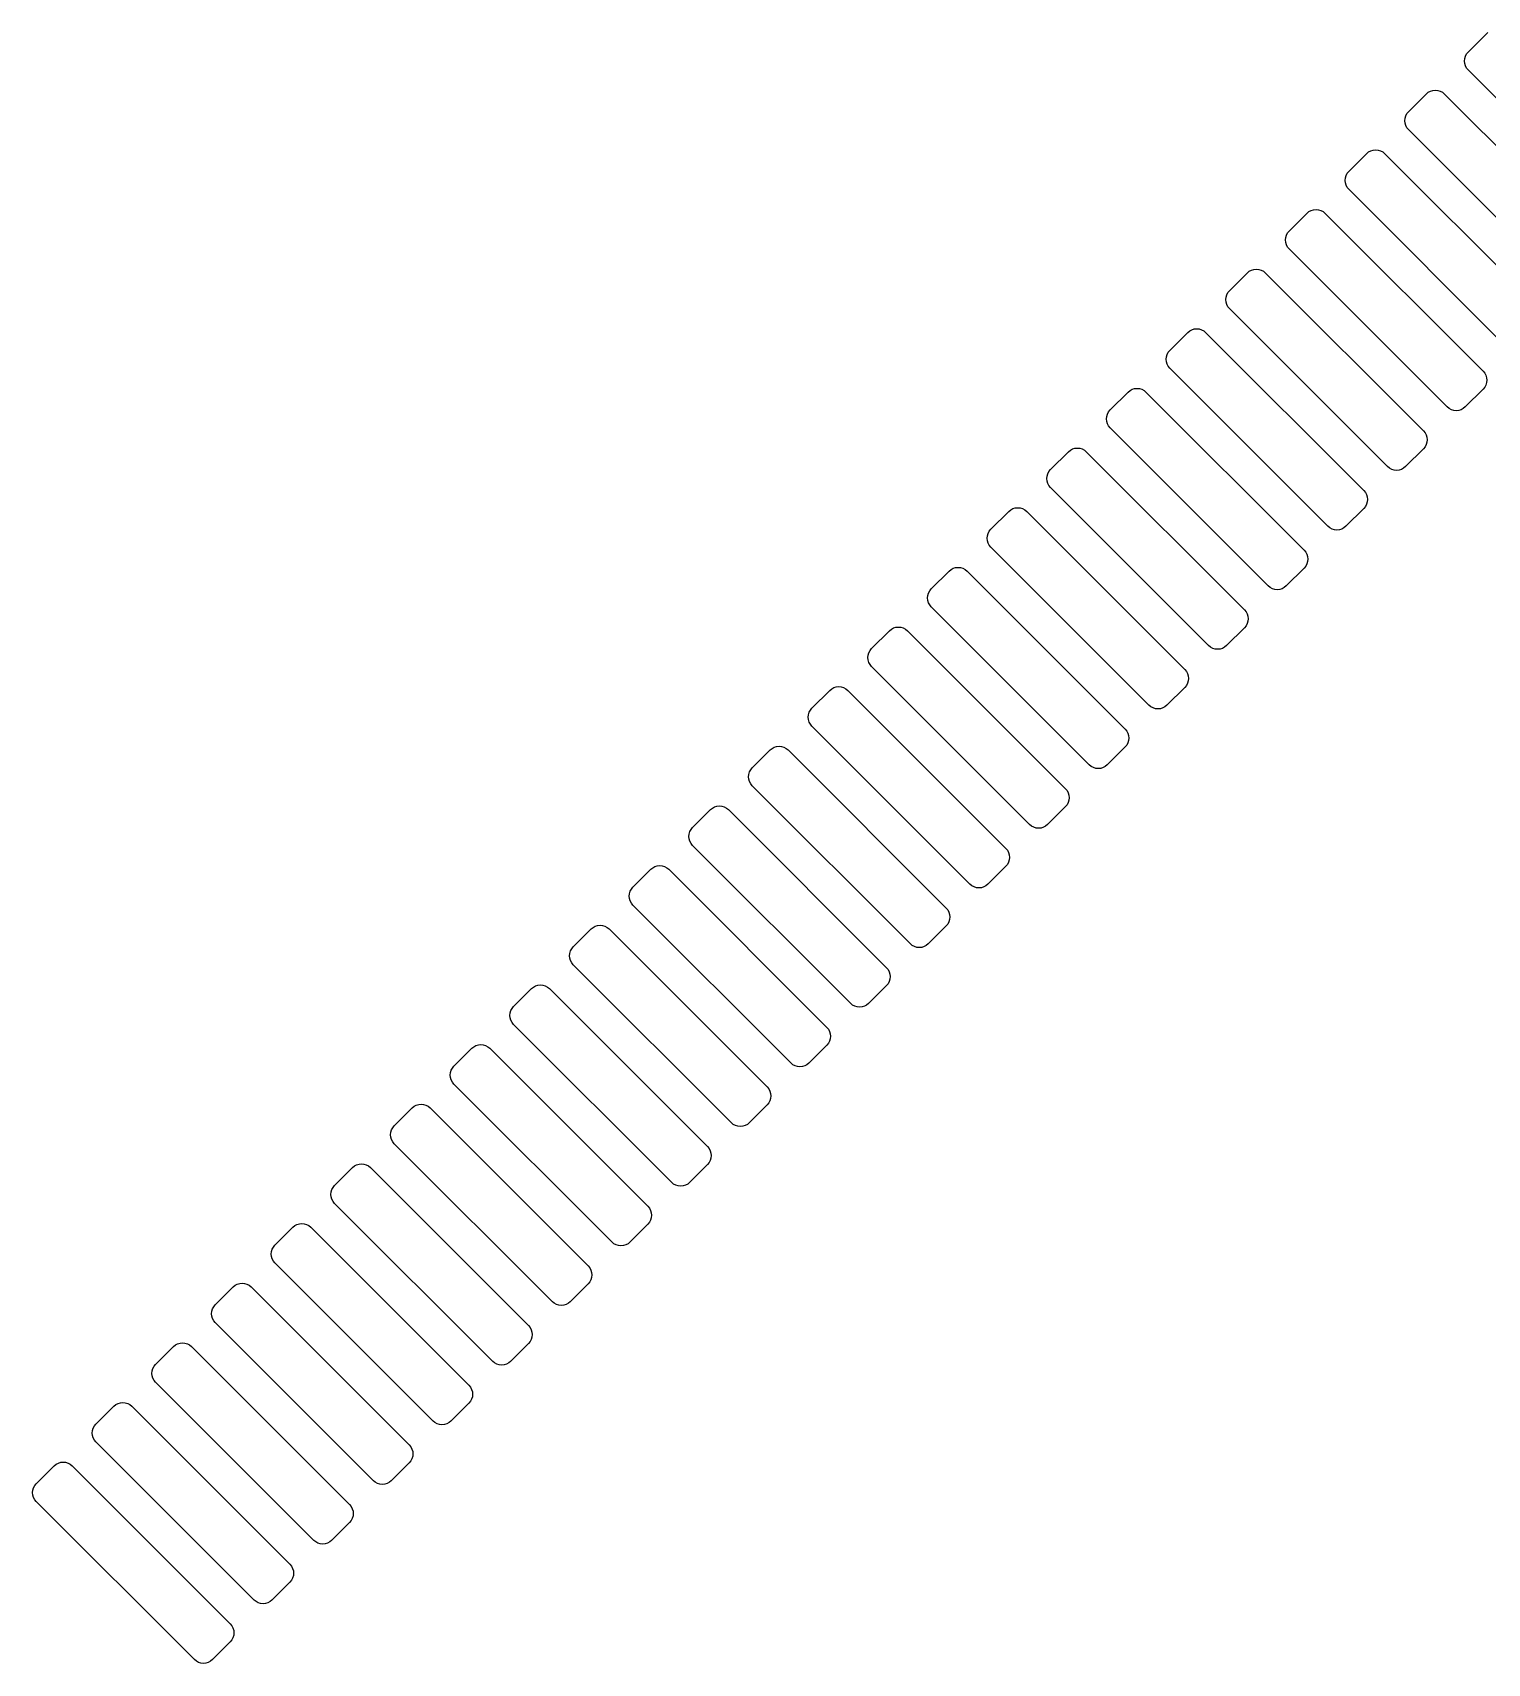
# Model space of a CAD drawing. Extents: x -21.7 to 6.2, y -6.5 to -0.8.
# Drawn here: x 4.3698 to 4.7092, y -2.7039 to -2.3234 of the extents above; entities that cross this region are included whole.
import ezdxf

# ---------------------------------------------------------------- set-up
doc = ezdxf.new("R2010")
doc.units = 0
doc.header["$MEASUREMENT"] = 0
doc.layers.add('BLACK', color=7, linetype='Continuous')

msp = doc.modelspace()

# ---------------------------------------------------------------- linework, layer by layer
at = {"layer": 'BLACK', "linetype": 'Continuous'}
for p, q in [((4.70469, -2.32791), (4.70886, -2.32374)), ((4.70886, -2.32374), (4.70931, -2.32337)), ((4.70388, -2.32942), (4.70405, -2.32887)), ((4.70405, -2.32887), (4.70432, -2.32836)), ((4.70432, -2.32836), (4.70469, -2.32791)), ((4.70382, -2.33), (4.70388, -2.32942)), ((4.70388, -2.33058), (4.70382, -2.33)), ((4.70405, -2.33113), (4.70388, -2.33058)), ((4.70432, -2.33164), (4.70405, -2.33113)), ((4.70469, -2.33209), (4.70432, -2.33164)), ((4.74158, -2.36897), (4.70469, -2.33209)), ((4.69077, -2.34183), (4.69495, -2.33766)), ((4.69495, -2.33766), (4.69539, -2.33729)), ((4.69539, -2.33729), (4.6959, -2.33702)), ((4.6959, -2.33702), (4.69646, -2.33685)), ((4.69646, -2.33685), (4.69703, -2.33679)), ((4.69703, -2.33679), (4.69761, -2.33685)), ((4.69761, -2.33685), (4.69816, -2.33702)), ((4.69816, -2.33702), (4.69867, -2.33729)), ((4.69867, -2.33729), (4.69912, -2.33766)), ((4.69912, -2.33766), (4.73601, -2.37454)), ((4.6899, -2.34392), (4.68996, -2.34334)), ((4.68996, -2.3445), (4.6899, -2.34392)), ((4.68996, -2.34334), (4.69013, -2.34279)), ((4.69013, -2.34279), (4.6904, -2.34228)), ((4.6904, -2.34228), (4.69077, -2.34183)), ((4.69013, -2.34505), (4.68996, -2.3445)), ((4.6904, -2.34556), (4.69013, -2.34505)), ((4.69077, -2.34601), (4.6904, -2.34556)), ((4.72766, -2.38289), (4.69077, -2.34601)), ((4.67685, -2.35575), (4.68103, -2.35158)), ((4.68103, -2.35158), (4.68147, -2.35121)), ((4.68147, -2.35121), (4.68198, -2.35094)), ((4.68198, -2.35094), (4.68254, -2.35077)), ((4.68254, -2.35077), (4.68311, -2.35071)), ((4.68311, -2.35071), (4.68369, -2.35077)), ((4.68369, -2.35077), (4.68424, -2.35094)), ((4.68424, -2.35094), (4.68475, -2.35121)), ((4.68475, -2.35121), (4.6852, -2.35158)), ((4.6852, -2.35158), (4.72209, -2.38846)), ((4.67599, -2.35784), (4.67604, -2.35726)), ((4.67604, -2.35842), (4.67599, -2.35784)), ((4.67604, -2.35726), (4.67621, -2.35671)), ((4.67621, -2.35897), (4.67604, -2.35842)), ((4.67621, -2.35671), (4.67648, -2.3562)), ((4.67648, -2.35948), (4.67621, -2.35897)), ((4.67648, -2.3562), (4.67685, -2.35575)), ((4.67685, -2.35993), (4.67648, -2.35948)), ((4.71374, -2.39681), (4.67685, -2.35993)), ((4.66293, -2.36967), (4.66711, -2.36549)), ((4.66711, -2.36549), (4.66755, -2.36513)), ((4.66755, -2.36513), (4.66806, -2.36485)), ((4.66806, -2.36485), (4.66862, -2.36469)), ((4.66862, -2.36469), (4.66919, -2.36463)), ((4.66919, -2.36463), (4.66977, -2.36469)), ((4.66977, -2.36469), (4.67032, -2.36485)), ((4.67032, -2.36485), (4.67083, -2.36513)), ((4.67083, -2.36513), (4.67128, -2.36549)), ((4.67128, -2.36549), (4.70817, -2.40238)), ((4.66212, -2.37118), (4.66229, -2.37063)), ((4.66229, -2.37063), (4.66256, -2.37012)), ((4.66256, -2.37012), (4.66293, -2.36967)), ((4.66207, -2.37176), (4.66212, -2.37118)), ((4.66212, -2.37233), (4.66207, -2.37176)), ((4.66229, -2.37289), (4.66212, -2.37233)), ((4.66256, -2.3734), (4.66229, -2.37289)), ((4.66293, -2.37385), (4.66256, -2.3734)), ((4.69982, -2.41073), (4.66293, -2.37385)), ((4.64901, -2.38359), (4.65319, -2.37941)), ((4.65319, -2.37941), (4.65363, -2.37905)), ((4.65363, -2.37905), (4.65415, -2.37877)), ((4.65415, -2.37877), (4.6547, -2.37861)), ((4.6547, -2.37861), (4.65527, -2.37855)), ((4.65527, -2.37855), (4.65585, -2.37861)), ((4.65585, -2.37861), (4.6564, -2.37877)), ((4.6564, -2.37877), (4.65692, -2.37905)), ((4.65692, -2.37905), (4.65736, -2.37941)), ((4.65736, -2.37941), (4.69425, -2.4163)), ((4.64815, -2.38568), (4.6482, -2.3851)), ((4.6482, -2.38625), (4.64815, -2.38568)), ((4.6482, -2.3851), (4.64837, -2.38455)), ((4.64837, -2.38455), (4.64864, -2.38404)), ((4.64864, -2.38404), (4.64901, -2.38359)), ((4.64837, -2.38681), (4.6482, -2.38625)), ((4.64864, -2.38732), (4.64837, -2.38681)), ((4.64901, -2.38777), (4.64864, -2.38732)), ((4.6859, -2.42465), (4.64901, -2.38777)), ((4.63509, -2.39751), (4.63927, -2.39333)), ((4.63927, -2.39333), (4.63972, -2.39297)), ((4.63972, -2.39297), (4.64023, -2.39269)), ((4.64023, -2.39269), (4.64078, -2.39253)), ((4.64078, -2.39253), (4.64136, -2.39247)), ((4.64136, -2.39247), (4.64193, -2.39253)), ((4.64193, -2.39253), (4.64249, -2.39269)), ((4.64249, -2.39269), (4.643, -2.39297)), ((4.643, -2.39297), (4.64344, -2.39333)), ((4.64344, -2.39333), (4.68033, -2.43022)), ((4.63423, -2.3996), (4.63428, -2.39902)), ((4.63428, -2.40017), (4.63423, -2.3996)), ((4.63428, -2.39902), (4.63445, -2.39847)), ((4.63445, -2.40073), (4.63428, -2.40017)), ((4.63445, -2.39847), (4.63472, -2.39796)), ((4.63472, -2.40124), (4.63445, -2.40073)), ((4.63472, -2.39796), (4.63509, -2.39751)), ((4.63509, -2.40169), (4.63472, -2.40124)), ((4.67198, -2.43857), (4.63509, -2.40169)), ((4.70817, -2.40238), (4.70854, -2.40283)), ((4.70854, -2.40283), (4.70881, -2.40334)), ((4.70881, -2.40334), (4.70898, -2.40389)), ((4.70898, -2.40389), (4.70903, -2.40447)), ((4.70903, -2.40447), (4.70898, -2.40505)), ((4.62117, -2.41143), (4.62535, -2.40725)), ((4.62535, -2.40725), (4.6258, -2.40689)), ((4.6258, -2.40689), (4.62631, -2.40661)), ((4.62631, -2.40661), (4.62686, -2.40644)), ((4.62686, -2.40644), (4.62744, -2.40639)), ((4.62744, -2.40639), (4.62801, -2.40644)), ((4.62801, -2.40644), (4.62857, -2.40661)), ((4.62857, -2.40661), (4.62908, -2.40689)), ((4.62908, -2.40689), (4.62952, -2.40725)), ((4.62952, -2.40725), (4.66641, -2.44414)), ((4.70817, -2.40656), (4.70399, -2.41073)), ((4.70854, -2.40611), (4.70817, -2.40656)), ((4.70881, -2.4056), (4.70854, -2.40611)), ((4.70898, -2.40505), (4.70881, -2.4056)), ((4.62036, -2.41294), (4.62053, -2.41239)), ((4.62053, -2.41239), (4.62081, -2.41188)), ((4.62081, -2.41188), (4.62117, -2.41143)), ((4.70026, -2.4111), (4.69982, -2.41073)), ((4.70078, -2.41137), (4.70026, -2.4111)), ((4.70133, -2.41154), (4.70078, -2.41137)), ((4.70191, -2.4116), (4.70133, -2.41154)), ((4.70248, -2.41154), (4.70191, -2.4116)), ((4.70303, -2.41137), (4.70248, -2.41154)), ((4.70355, -2.4111), (4.70303, -2.41137)), ((4.70399, -2.41073), (4.70355, -2.4111)), ((4.62031, -2.41352), (4.62036, -2.41294)), ((4.62036, -2.41409), (4.62031, -2.41352)), ((4.62053, -2.41465), (4.62036, -2.41409)), ((4.62081, -2.41516), (4.62053, -2.41465)), ((4.62117, -2.4156), (4.62081, -2.41516)), ((4.65806, -2.45249), (4.62117, -2.4156)), ((4.69425, -2.4163), (4.69462, -2.41675)), ((4.69462, -2.42003), (4.69425, -2.42048)), ((4.69462, -2.41675), (4.69489, -2.41726)), ((4.69489, -2.41952), (4.69462, -2.42003)), ((4.69489, -2.41726), (4.69506, -2.41781)), ((4.69506, -2.41896), (4.69489, -2.41952)), ((4.69506, -2.41781), (4.69511, -2.41839)), ((4.69511, -2.41839), (4.69506, -2.41896)), ((4.60725, -2.42535), (4.61143, -2.42117)), ((4.61143, -2.42117), (4.61188, -2.42081)), ((4.61188, -2.42081), (4.61239, -2.42053)), ((4.61239, -2.42053), (4.61294, -2.42036)), ((4.61294, -2.42036), (4.61352, -2.42031)), ((4.61352, -2.42031), (4.61409, -2.42036)), ((4.61409, -2.42036), (4.61465, -2.42053)), ((4.61465, -2.42053), (4.61516, -2.42081)), ((4.61516, -2.42081), (4.6156, -2.42117)), ((4.6156, -2.42117), (4.65249, -2.45806)), ((4.69425, -2.42048), (4.69007, -2.42465)), ((4.60639, -2.42744), (4.60644, -2.42686)), ((4.60644, -2.42801), (4.60639, -2.42744)), ((4.60644, -2.42686), (4.60661, -2.42631)), ((4.60661, -2.42631), (4.60689, -2.4258)), ((4.60689, -2.4258), (4.60725, -2.42535)), ((4.68635, -2.42502), (4.6859, -2.42465)), ((4.68686, -2.42529), (4.68635, -2.42502)), ((4.68741, -2.42546), (4.68686, -2.42529)), ((4.68799, -2.42552), (4.68741, -2.42546)), ((4.68856, -2.42546), (4.68799, -2.42552)), ((4.68912, -2.42529), (4.68856, -2.42546)), ((4.68963, -2.42502), (4.68912, -2.42529)), ((4.69007, -2.42465), (4.68963, -2.42502)), ((4.60661, -2.42857), (4.60644, -2.42801)), ((4.60689, -2.42908), (4.60661, -2.42857)), ((4.60725, -2.42952), (4.60689, -2.42908)), ((4.64414, -2.46641), (4.60725, -2.42952)), ((4.68033, -2.43022), (4.6807, -2.43067)), ((4.6807, -2.43067), (4.68097, -2.43118)), ((4.68097, -2.43118), (4.68114, -2.43173)), ((4.59333, -2.43927), (4.59751, -2.43509)), ((4.59751, -2.43509), (4.59796, -2.43472)), ((4.59796, -2.43472), (4.59847, -2.43445)), ((4.59847, -2.43445), (4.59902, -2.43428)), ((4.59902, -2.43428), (4.5996, -2.43423)), ((4.5996, -2.43423), (4.60017, -2.43428)), ((4.60017, -2.43428), (4.60073, -2.43445)), ((4.60073, -2.43445), (4.60124, -2.43472)), ((4.60124, -2.43472), (4.60169, -2.43509)), ((4.60169, -2.43509), (4.63857, -2.47198)), ((4.68033, -2.4344), (4.67615, -2.43857)), ((4.6807, -2.43395), (4.68033, -2.4344)), ((4.68097, -2.43344), (4.6807, -2.43395)), ((4.68114, -2.43288), (4.68097, -2.43344)), ((4.68114, -2.43173), (4.68119, -2.43231)), ((4.68119, -2.43231), (4.68114, -2.43288)), ((4.67243, -2.43894), (4.67198, -2.43857)), ((4.67294, -2.43921), (4.67243, -2.43894)), ((4.67349, -2.43938), (4.67294, -2.43921)), ((4.6752, -2.43921), (4.67464, -2.43938)), ((4.67571, -2.43894), (4.6752, -2.43921)), ((4.67615, -2.43857), (4.67571, -2.43894)), ((4.59247, -2.44136), (4.59253, -2.44078)), ((4.59253, -2.44193), (4.59247, -2.44136)), ((4.59253, -2.44078), (4.59269, -2.44023)), ((4.59269, -2.44249), (4.59253, -2.44193)), ((4.59269, -2.44023), (4.59297, -2.43972)), ((4.59297, -2.443), (4.59269, -2.44249)), ((4.59297, -2.43972), (4.59333, -2.43927)), ((4.59333, -2.44344), (4.59297, -2.443)), ((4.67407, -2.43944), (4.67349, -2.43938)), ((4.67464, -2.43938), (4.67407, -2.43944)), ((4.63022, -2.48033), (4.59333, -2.44344)), ((4.66641, -2.44414), (4.66678, -2.44459)), ((4.66678, -2.44459), (4.66705, -2.4451)), ((4.66705, -2.4451), (4.66722, -2.44565)), ((4.66722, -2.4468), (4.66705, -2.44736)), ((4.66722, -2.44565), (4.66728, -2.44623)), ((4.66728, -2.44623), (4.66722, -2.4468)), ((4.57941, -2.45319), (4.58359, -2.44901)), ((4.58359, -2.44901), (4.58404, -2.44864)), ((4.58404, -2.44864), (4.58455, -2.44837)), ((4.58455, -2.44837), (4.5851, -2.4482)), ((4.5851, -2.4482), (4.58568, -2.44815)), ((4.58568, -2.44815), (4.58625, -2.4482)), ((4.58625, -2.4482), (4.58681, -2.44837)), ((4.58681, -2.44837), (4.58732, -2.44864)), ((4.58732, -2.44864), (4.58777, -2.44901)), ((4.58777, -2.44901), (4.62465, -2.4859)), ((4.66641, -2.44832), (4.66223, -2.45249)), ((4.66678, -2.44787), (4.66641, -2.44832)), ((4.66705, -2.44736), (4.66678, -2.44787)), ((4.57861, -2.4547), (4.57877, -2.45415)), ((4.57877, -2.45415), (4.57905, -2.45363)), ((4.57905, -2.45363), (4.57941, -2.45319)), ((4.65851, -2.45286), (4.65806, -2.45249)), ((4.65902, -2.45313), (4.65851, -2.45286)), ((4.65957, -2.4533), (4.65902, -2.45313)), ((4.66015, -2.45336), (4.65957, -2.4533)), ((4.66072, -2.4533), (4.66015, -2.45336)), ((4.66128, -2.45313), (4.66072, -2.4533)), ((4.66179, -2.45286), (4.66128, -2.45313)), ((4.66223, -2.45249), (4.66179, -2.45286)), ((4.57855, -2.45527), (4.57861, -2.4547)), ((4.57861, -2.45585), (4.57855, -2.45527)), ((4.57877, -2.4564), (4.57861, -2.45585)), ((4.57905, -2.45692), (4.57877, -2.4564)), ((4.57941, -2.45736), (4.57905, -2.45692)), ((4.6163, -2.49425), (4.57941, -2.45736)), ((4.65249, -2.45806), (4.65286, -2.45851)), ((4.57118, -2.46212), (4.57176, -2.46207)), ((4.57176, -2.46207), (4.57233, -2.46212)), ((4.65286, -2.46179), (4.65249, -2.46223)), ((4.65286, -2.45851), (4.65313, -2.45902)), ((4.65313, -2.46128), (4.65286, -2.46179)), ((4.65313, -2.45902), (4.6533, -2.45957)), ((4.6533, -2.46072), (4.65313, -2.46128)), ((4.6533, -2.45957), (4.65336, -2.46015)), ((4.65336, -2.46015), (4.6533, -2.46072)), ((4.56549, -2.46711), (4.56967, -2.46293)), ((4.56967, -2.46293), (4.57012, -2.46256)), ((4.57012, -2.46256), (4.57063, -2.46229)), ((4.57063, -2.46229), (4.57118, -2.46212)), ((4.57233, -2.46212), (4.57289, -2.46229)), ((4.57289, -2.46229), (4.5734, -2.46256)), ((4.5734, -2.46256), (4.57385, -2.46293)), ((4.57385, -2.46293), (4.61073, -2.49982)), ((4.65249, -2.46223), (4.64832, -2.46641)), ((4.56463, -2.46919), (4.56469, -2.46862)), ((4.56469, -2.46977), (4.56463, -2.46919)), ((4.56469, -2.46862), (4.56485, -2.46806)), ((4.56485, -2.46806), (4.56513, -2.46755)), ((4.56513, -2.46755), (4.56549, -2.46711)), ((4.64459, -2.46678), (4.64414, -2.46641)), ((4.6451, -2.46705), (4.64459, -2.46678)), ((4.64565, -2.46722), (4.6451, -2.46705)), ((4.64623, -2.46728), (4.64565, -2.46722)), ((4.6468, -2.46722), (4.64623, -2.46728)), ((4.64736, -2.46705), (4.6468, -2.46722)), ((4.64787, -2.46678), (4.64736, -2.46705)), ((4.64832, -2.46641), (4.64787, -2.46678)), ((4.56485, -2.47032), (4.56469, -2.46977)), ((4.56513, -2.47083), (4.56485, -2.47032)), ((4.56549, -2.47128), (4.56513, -2.47083)), ((4.60238, -2.50817), (4.56549, -2.47128)), ((4.63857, -2.47198), (4.63894, -2.47243)), ((4.63894, -2.47243), (4.63921, -2.47294)), ((4.63921, -2.47294), (4.63938, -2.47349)), ((4.63938, -2.47349), (4.63944, -2.47407)), ((4.55158, -2.48103), (4.55575, -2.47685)), ((4.55575, -2.47685), (4.5562, -2.47648)), ((4.5562, -2.47648), (4.55671, -2.47621)), ((4.55671, -2.47621), (4.55726, -2.47604)), ((4.55726, -2.47604), (4.55784, -2.47599)), ((4.55784, -2.47599), (4.55842, -2.47604)), ((4.55842, -2.47604), (4.55897, -2.47621)), ((4.55897, -2.47621), (4.55948, -2.47648)), ((4.55948, -2.47648), (4.55993, -2.47685)), ((4.55993, -2.47685), (4.59681, -2.51374)), ((4.63857, -2.47615), (4.6344, -2.48033)), ((4.63894, -2.47571), (4.63857, -2.47615)), ((4.63921, -2.4752), (4.63894, -2.47571)), ((4.63938, -2.47464), (4.63921, -2.4752)), ((4.63944, -2.47407), (4.63938, -2.47464)), ((4.55121, -2.48147), (4.55158, -2.48103)), ((4.63067, -2.4807), (4.63022, -2.48033)), ((4.63118, -2.48097), (4.63067, -2.4807)), ((4.63173, -2.48114), (4.63118, -2.48097)), ((4.63344, -2.48097), (4.63288, -2.48114)), ((4.63395, -2.4807), (4.63344, -2.48097)), ((4.6344, -2.48033), (4.63395, -2.4807)), ((4.55071, -2.48311), (4.55077, -2.48254)), ((4.55077, -2.48369), (4.55071, -2.48311)), ((4.55077, -2.48254), (4.55094, -2.48198)), ((4.55094, -2.48424), (4.55077, -2.48369)), ((4.55094, -2.48198), (4.55121, -2.48147)), ((4.55121, -2.48475), (4.55094, -2.48424)), ((4.55158, -2.4852), (4.55121, -2.48475)), ((4.63231, -2.48119), (4.63173, -2.48114)), ((4.63288, -2.48114), (4.63231, -2.48119)), ((4.58846, -2.52209), (4.55158, -2.4852)), ((4.62465, -2.4859), (4.62502, -2.48635)), ((4.62502, -2.48635), (4.62529, -2.48686)), ((4.62529, -2.48686), (4.62546, -2.48741)), ((4.62546, -2.48856), (4.62529, -2.48912)), ((4.62546, -2.48741), (4.62552, -2.48799)), ((4.62552, -2.48799), (4.62546, -2.48856)), ((4.53766, -2.49495), (4.54183, -2.49077)), ((4.54183, -2.49077), (4.54228, -2.4904)), ((4.54228, -2.4904), (4.54279, -2.49013)), ((4.54279, -2.49013), (4.54334, -2.48996)), ((4.54334, -2.48996), (4.54392, -2.4899)), ((4.54392, -2.4899), (4.5445, -2.48996)), ((4.5445, -2.48996), (4.54505, -2.49013)), ((4.54505, -2.49013), (4.54556, -2.4904)), ((4.54556, -2.4904), (4.54601, -2.49077)), ((4.54601, -2.49077), (4.58289, -2.52766)), ((4.62465, -2.49007), (4.62048, -2.49425)), ((4.62502, -2.48963), (4.62465, -2.49007)), ((4.62529, -2.48912), (4.62502, -2.48963)), ((4.53685, -2.49646), (4.53702, -2.4959)), ((4.53702, -2.4959), (4.53729, -2.49539)), ((4.53729, -2.49539), (4.53766, -2.49495)), ((4.61675, -2.49462), (4.6163, -2.49425)), ((4.61726, -2.49489), (4.61675, -2.49462)), ((4.61781, -2.49506), (4.61726, -2.49489)), ((4.61839, -2.49511), (4.61781, -2.49506)), ((4.61896, -2.49506), (4.61839, -2.49511)), ((4.61952, -2.49489), (4.61896, -2.49506)), ((4.62003, -2.49462), (4.61952, -2.49489)), ((4.62048, -2.49425), (4.62003, -2.49462)), ((4.53679, -2.49703), (4.53685, -2.49646)), ((4.53685, -2.49761), (4.53679, -2.49703)), ((4.53702, -2.49816), (4.53685, -2.49761)), ((4.53729, -2.49867), (4.53702, -2.49816)), ((4.53766, -2.49912), (4.53729, -2.49867)), ((4.57454, -2.53601), (4.53766, -2.49912)), ((4.61073, -2.49982), (4.6111, -2.50026)), ((4.52887, -2.50405), (4.52942, -2.50388)), ((4.52942, -2.50388), (4.53, -2.50382)), ((4.53, -2.50382), (4.53058, -2.50388)), ((4.53058, -2.50388), (4.53113, -2.50405)), ((4.6111, -2.50355), (4.61073, -2.50399)), ((4.6111, -2.50026), (4.61137, -2.50078)), ((4.61137, -2.50304), (4.6111, -2.50355)), ((4.61137, -2.50078), (4.61154, -2.50133)), ((4.61154, -2.50248), (4.61137, -2.50304)), ((4.61154, -2.50133), (4.6116, -2.50191)), ((4.6116, -2.50191), (4.61154, -2.50248)), ((4.52374, -2.50886), (4.52791, -2.50469)), ((4.52791, -2.50469), (4.52836, -2.50432)), ((4.52836, -2.50432), (4.52887, -2.50405)), ((4.53113, -2.50405), (4.53164, -2.50432)), ((4.53164, -2.50432), (4.53209, -2.50469)), ((4.53209, -2.50469), (4.56897, -2.54158)), ((4.61073, -2.50399), (4.60656, -2.50817)), ((4.52287, -2.51095), (4.52293, -2.51038)), ((4.52293, -2.51153), (4.52287, -2.51095)), ((4.52293, -2.51038), (4.5231, -2.50982)), ((4.5231, -2.51208), (4.52293, -2.51153)), ((4.5231, -2.50982), (4.52337, -2.50931)), ((4.52337, -2.50931), (4.52374, -2.50886)), ((4.60283, -2.50854), (4.60238, -2.50817)), ((4.60334, -2.50881), (4.60283, -2.50854)), ((4.60389, -2.50898), (4.60334, -2.50881)), ((4.60447, -2.50903), (4.60389, -2.50898)), ((4.60505, -2.50898), (4.60447, -2.50903)), ((4.6056, -2.50881), (4.60505, -2.50898)), ((4.60611, -2.50854), (4.6056, -2.50881)), ((4.60656, -2.50817), (4.60611, -2.50854)), ((4.52337, -2.51259), (4.5231, -2.51208)), ((4.52374, -2.51304), (4.52337, -2.51259)), ((4.56062, -2.54993), (4.52374, -2.51304)), ((4.59681, -2.51374), (4.59718, -2.51418)), ((4.59718, -2.51418), (4.59745, -2.51469)), ((4.59745, -2.51469), (4.59762, -2.51525)), ((4.59762, -2.51525), (4.59768, -2.51582)), ((4.50982, -2.52278), (4.51399, -2.51861)), ((4.51399, -2.51861), (4.51444, -2.51824)), ((4.51444, -2.51824), (4.51495, -2.51797)), ((4.51495, -2.51797), (4.5155, -2.5178)), ((4.5155, -2.5178), (4.51608, -2.51774)), ((4.51608, -2.51774), (4.51666, -2.5178)), ((4.51666, -2.5178), (4.51721, -2.51797)), ((4.51721, -2.51797), (4.51772, -2.51824)), ((4.51772, -2.51824), (4.51817, -2.51861)), ((4.51817, -2.51861), (4.55506, -2.55549)), ((4.59681, -2.51791), (4.59264, -2.52209)), ((4.59718, -2.51746), (4.59681, -2.51791)), ((4.59745, -2.51695), (4.59718, -2.51746)), ((4.59762, -2.5164), (4.59745, -2.51695)), ((4.59768, -2.51582), (4.59762, -2.5164)), ((4.50945, -2.52323), (4.50982, -2.52278)), ((4.58891, -2.52246), (4.58846, -2.52209)), ((4.58942, -2.52273), (4.58891, -2.52246)), ((4.58997, -2.5229), (4.58942, -2.52273)), ((4.59055, -2.52295), (4.58997, -2.5229)), ((4.59113, -2.5229), (4.59055, -2.52295)), ((4.59168, -2.52273), (4.59113, -2.5229)), ((4.59219, -2.52246), (4.59168, -2.52273)), ((4.59264, -2.52209), (4.59219, -2.52246)), ((4.50895, -2.52487), (4.50901, -2.5243)), ((4.50901, -2.52545), (4.50895, -2.52487)), ((4.50901, -2.5243), (4.50918, -2.52374)), ((4.50918, -2.526), (4.50901, -2.52545)), ((4.50918, -2.52374), (4.50945, -2.52323)), ((4.50945, -2.52651), (4.50918, -2.526)), ((4.50982, -2.52696), (4.50945, -2.52651)), ((4.5467, -2.56385), (4.50982, -2.52696)), ((4.58289, -2.52766), (4.58326, -2.5281)), ((4.58326, -2.5281), (4.58353, -2.52861)), ((4.58353, -2.52861), (4.5837, -2.52917)), ((4.5837, -2.53032), (4.58353, -2.53087)), ((4.5837, -2.52917), (4.58376, -2.52974)), ((4.58376, -2.52974), (4.5837, -2.53032)), ((4.4959, -2.5367), (4.50007, -2.53253)), ((4.50007, -2.53253), (4.50052, -2.53216)), ((4.50052, -2.53216), (4.50103, -2.53189)), ((4.50103, -2.53189), (4.50159, -2.53172)), ((4.50159, -2.53172), (4.50216, -2.53166)), ((4.50216, -2.53166), (4.50274, -2.53172)), ((4.50274, -2.53172), (4.50329, -2.53189)), ((4.50329, -2.53189), (4.5038, -2.53216)), ((4.5038, -2.53216), (4.50425, -2.53253)), ((4.50425, -2.53253), (4.54114, -2.56941)), ((4.58289, -2.53183), (4.57872, -2.53601)), ((4.58326, -2.53138), (4.58289, -2.53183)), ((4.58353, -2.53087), (4.58326, -2.53138)), ((4.49509, -2.53822), (4.49526, -2.53766)), ((4.49526, -2.53766), (4.49553, -2.53715)), ((4.49553, -2.53715), (4.4959, -2.5367)), ((4.57499, -2.53637), (4.57454, -2.53601)), ((4.5755, -2.53665), (4.57499, -2.53637)), ((4.57605, -2.53682), (4.5755, -2.53665)), ((4.57663, -2.53687), (4.57605, -2.53682)), ((4.57721, -2.53682), (4.57663, -2.53687)), ((4.57776, -2.53665), (4.57721, -2.53682)), ((4.57827, -2.53637), (4.57776, -2.53665)), ((4.57872, -2.53601), (4.57827, -2.53637)), ((4.49503, -2.53879), (4.49509, -2.53822)), ((4.49509, -2.53937), (4.49503, -2.53879)), ((4.49526, -2.53992), (4.49509, -2.53937)), ((4.49553, -2.54043), (4.49526, -2.53992)), ((4.4959, -2.54088), (4.49553, -2.54043)), ((4.53278, -2.57777), (4.4959, -2.54088)), ((4.56897, -2.54158), (4.56934, -2.54202)), ((4.4866, -2.54608), (4.48711, -2.54581)), ((4.48711, -2.54581), (4.48767, -2.54564)), ((4.48767, -2.54564), (4.48824, -2.54558)), ((4.48824, -2.54558), (4.48882, -2.54564)), ((4.48882, -2.54564), (4.48937, -2.54581)), ((4.48937, -2.54581), (4.48988, -2.54608)), ((4.56897, -2.54575), (4.5648, -2.54993)), ((4.56934, -2.5453), (4.56897, -2.54575)), ((4.56934, -2.54202), (4.56961, -2.54253)), ((4.56961, -2.54479), (4.56934, -2.5453)), ((4.56961, -2.54253), (4.56978, -2.54309)), ((4.56978, -2.54424), (4.56961, -2.54479)), ((4.56978, -2.54309), (4.56984, -2.54366)), ((4.56984, -2.54366), (4.56978, -2.54424)), ((4.48198, -2.55062), (4.48615, -2.54645)), ((4.48615, -2.54645), (4.4866, -2.54608)), ((4.48988, -2.54608), (4.49033, -2.54645)), ((4.49033, -2.54645), (4.52722, -2.58333)), ((4.48111, -2.55271), (4.48117, -2.55213)), ((4.48117, -2.55329), (4.48111, -2.55271)), ((4.48117, -2.55213), (4.48134, -2.55158)), ((4.48134, -2.55384), (4.48117, -2.55329)), ((4.48134, -2.55158), (4.48161, -2.55107)), ((4.48161, -2.55107), (4.48198, -2.55062)), ((4.56107, -2.55029), (4.56062, -2.54993)), ((4.56158, -2.55057), (4.56107, -2.55029)), ((4.56213, -2.55074), (4.56158, -2.55057)), ((4.56271, -2.55079), (4.56213, -2.55074)), ((4.56329, -2.55074), (4.56271, -2.55079)), ((4.56384, -2.55057), (4.56329, -2.55074)), ((4.56435, -2.55029), (4.56384, -2.55057)), ((4.5648, -2.54993), (4.56435, -2.55029)), ((4.48161, -2.55435), (4.48134, -2.55384)), ((4.48198, -2.5548), (4.48161, -2.55435)), ((4.51886, -2.59169), (4.48198, -2.5548)), ((4.55506, -2.55549), (4.55542, -2.55594)), ((4.55542, -2.55594), (4.5557, -2.55645)), ((4.5557, -2.55645), (4.55586, -2.55701)), ((4.55586, -2.55701), (4.55592, -2.55758)), ((4.46806, -2.56454), (4.47223, -2.56037)), ((4.47223, -2.56037), (4.47268, -2.56)), ((4.47268, -2.56), (4.47319, -2.55973)), ((4.47319, -2.55973), (4.47375, -2.55956)), ((4.47375, -2.55956), (4.47432, -2.5595)), ((4.47432, -2.5595), (4.4749, -2.55956)), ((4.4749, -2.55956), (4.47545, -2.55973)), ((4.47545, -2.55973), (4.47596, -2.56)), ((4.47596, -2.56), (4.47641, -2.56037)), ((4.47641, -2.56037), (4.5133, -2.59725)), ((4.55506, -2.55967), (4.55088, -2.56385)), ((4.55542, -2.55922), (4.55506, -2.55967)), ((4.5557, -2.55871), (4.55542, -2.55922)), ((4.55586, -2.55816), (4.5557, -2.55871)), ((4.55592, -2.55758), (4.55586, -2.55816)), ((4.46769, -2.56499), (4.46806, -2.56454)), ((4.54715, -2.56421), (4.5467, -2.56385)), ((4.54766, -2.56449), (4.54715, -2.56421)), ((4.54822, -2.56465), (4.54766, -2.56449)), ((4.54879, -2.56471), (4.54822, -2.56465)), ((4.54937, -2.56465), (4.54879, -2.56471)), ((4.54992, -2.56449), (4.54937, -2.56465)), ((4.55043, -2.56421), (4.54992, -2.56449)), ((4.55088, -2.56385), (4.55043, -2.56421)), ((4.46719, -2.56663), (4.46725, -2.56605)), ((4.46725, -2.56721), (4.46719, -2.56663)), ((4.46725, -2.56605), (4.46742, -2.5655)), ((4.46742, -2.56776), (4.46725, -2.56721)), ((4.46742, -2.5655), (4.46769, -2.56499)), ((4.46769, -2.56827), (4.46742, -2.56776)), ((4.46806, -2.56872), (4.46769, -2.56827)), ((4.50495, -2.6056), (4.46806, -2.56872)), ((4.54114, -2.56941), (4.5415, -2.56986)), ((4.5415, -2.56986), (4.54178, -2.57037)), ((4.54178, -2.57037), (4.54194, -2.57093)), ((4.54194, -2.57208), (4.54178, -2.57263)), ((4.54194, -2.57093), (4.542, -2.5715)), ((4.542, -2.5715), (4.54194, -2.57208)), ((4.45414, -2.57846), (4.45832, -2.57429)), ((4.45832, -2.57429), (4.45876, -2.57392)), ((4.45876, -2.57392), (4.45927, -2.57365)), ((4.45927, -2.57365), (4.45983, -2.57348)), ((4.45983, -2.57348), (4.4604, -2.57342)), ((4.4604, -2.57342), (4.46098, -2.57348)), ((4.46098, -2.57348), (4.46153, -2.57365)), ((4.46153, -2.57365), (4.46204, -2.57392)), ((4.46204, -2.57392), (4.46249, -2.57429)), ((4.46249, -2.57429), (4.49938, -2.61117)), ((4.54114, -2.57359), (4.53696, -2.57777)), ((4.5415, -2.57314), (4.54114, -2.57359)), ((4.54178, -2.57263), (4.5415, -2.57314)), ((4.45327, -2.58055), (4.45333, -2.57997)), ((4.45333, -2.57997), (4.4535, -2.57942)), ((4.4535, -2.57942), (4.45377, -2.57891)), ((4.45377, -2.57891), (4.45414, -2.57846)), ((4.53323, -2.57813), (4.53278, -2.57777)), ((4.53374, -2.57841), (4.53323, -2.57813)), ((4.5343, -2.57857), (4.53374, -2.57841)), ((4.53487, -2.57863), (4.5343, -2.57857)), ((4.53545, -2.57857), (4.53487, -2.57863)), ((4.536, -2.57841), (4.53545, -2.57857)), ((4.53651, -2.57813), (4.536, -2.57841)), ((4.53696, -2.57777), (4.53651, -2.57813)), ((4.45333, -2.58113), (4.45327, -2.58055)), ((4.4535, -2.58168), (4.45333, -2.58113)), ((4.45377, -2.58219), (4.4535, -2.58168)), ((4.45414, -2.58264), (4.45377, -2.58219)), ((4.49103, -2.61952), (4.45414, -2.58264)), ((4.52722, -2.58333), (4.52758, -2.58378)), ((4.52758, -2.58378), (4.52786, -2.58429)), ((4.44484, -2.58784), (4.44535, -2.58757)), ((4.44535, -2.58757), (4.44591, -2.5874)), ((4.44591, -2.5874), (4.44648, -2.58734)), ((4.44648, -2.58734), (4.44706, -2.5874)), ((4.44706, -2.5874), (4.44761, -2.58757)), ((4.44761, -2.58757), (4.44812, -2.58784)), ((4.52722, -2.58751), (4.52304, -2.59169)), ((4.52758, -2.58706), (4.52722, -2.58751)), ((4.52786, -2.58655), (4.52758, -2.58706)), ((4.52786, -2.58429), (4.52802, -2.58485)), ((4.52802, -2.586), (4.52786, -2.58655)), ((4.52802, -2.58485), (4.52808, -2.58542)), ((4.52808, -2.58542), (4.52802, -2.586)), ((4.44022, -2.59238), (4.4444, -2.58821)), ((4.4444, -2.58821), (4.44484, -2.58784)), ((4.44812, -2.58784), (4.44857, -2.58821)), ((4.44857, -2.58821), (4.48546, -2.62509)), ((4.43936, -2.59447), (4.43941, -2.59389)), ((4.43941, -2.59505), (4.43936, -2.59447)), ((4.43941, -2.59389), (4.43958, -2.59334)), ((4.43958, -2.5956), (4.43941, -2.59505)), ((4.43958, -2.59334), (4.43985, -2.59283)), ((4.43985, -2.59283), (4.44022, -2.59238)), ((4.51931, -2.59205), (4.51886, -2.59169)), ((4.51982, -2.59233), (4.51931, -2.59205)), ((4.52038, -2.59249), (4.51982, -2.59233)), ((4.52095, -2.59255), (4.52038, -2.59249)), ((4.52153, -2.59249), (4.52095, -2.59255)), ((4.52208, -2.59233), (4.52153, -2.59249)), ((4.52259, -2.59205), (4.52208, -2.59233)), ((4.52304, -2.59169), (4.52259, -2.59205)), ((4.43985, -2.59611), (4.43958, -2.5956)), ((4.44022, -2.59656), (4.43985, -2.59611)), ((4.47711, -2.63344), (4.44022, -2.59656)), ((4.5133, -2.59725), (4.51366, -2.5977)), ((4.51366, -2.5977), (4.51394, -2.59821)), ((4.51394, -2.59821), (4.5141, -2.59876)), ((4.5141, -2.59876), (4.51416, -2.59934)), ((4.4263, -2.6063), (4.43048, -2.60212)), ((4.43048, -2.60212), (4.43092, -2.60176)), ((4.43092, -2.60176), (4.43143, -2.60148)), ((4.43143, -2.60148), (4.43199, -2.60132)), ((4.43199, -2.60132), (4.43256, -2.60126)), ((4.43256, -2.60126), (4.43314, -2.60132)), ((4.43314, -2.60132), (4.43369, -2.60148)), ((4.43369, -2.60148), (4.4342, -2.60176)), ((4.4342, -2.60176), (4.43465, -2.60212)), ((4.43465, -2.60212), (4.47154, -2.63901)), ((4.5133, -2.60143), (4.50912, -2.6056)), ((4.51366, -2.60098), (4.5133, -2.60143)), ((4.51394, -2.60047), (4.51366, -2.60098)), ((4.5141, -2.59992), (4.51394, -2.60047)), ((4.51416, -2.59934), (4.5141, -2.59992)), ((4.42593, -2.60675), (4.4263, -2.6063)), ((4.50539, -2.60597), (4.50495, -2.6056)), ((4.5059, -2.60624), (4.50539, -2.60597)), ((4.50646, -2.60641), (4.5059, -2.60624)), ((4.50703, -2.60647), (4.50646, -2.60641)), ((4.50761, -2.60641), (4.50703, -2.60647)), ((4.50816, -2.60624), (4.50761, -2.60641)), ((4.50867, -2.60597), (4.50816, -2.60624)), ((4.50912, -2.6056), (4.50867, -2.60597)), ((4.42544, -2.60839), (4.42549, -2.60781)), ((4.42549, -2.60896), (4.42544, -2.60839)), ((4.42549, -2.60781), (4.42566, -2.60726)), ((4.42566, -2.60952), (4.42549, -2.60896)), ((4.42566, -2.60726), (4.42593, -2.60675)), ((4.42593, -2.61003), (4.42566, -2.60952)), ((4.4263, -2.61048), (4.42593, -2.61003)), ((4.46319, -2.64736), (4.4263, -2.61048)), ((4.49938, -2.61117), (4.49974, -2.61162)), ((4.49974, -2.61162), (4.50002, -2.61213)), ((4.50002, -2.61213), (4.50019, -2.61268)), ((4.50019, -2.61384), (4.50002, -2.61439)), ((4.50019, -2.61268), (4.50024, -2.61326)), ((4.50024, -2.61326), (4.50019, -2.61384)), ((4.41238, -2.62022), (4.41656, -2.61604)), ((4.41656, -2.61604), (4.417, -2.61568)), ((4.417, -2.61568), (4.41751, -2.6154)), ((4.41751, -2.6154), (4.41807, -2.61524)), ((4.41807, -2.61524), (4.41864, -2.61518)), ((4.41864, -2.61518), (4.41922, -2.61524)), ((4.41922, -2.61524), (4.41977, -2.6154)), ((4.41977, -2.6154), (4.42029, -2.61568)), ((4.42029, -2.61568), (4.42073, -2.61604)), ((4.42073, -2.61604), (4.45762, -2.65293)), ((4.49938, -2.61535), (4.4952, -2.61952)), ((4.49974, -2.6149), (4.49938, -2.61535)), ((4.50002, -2.61439), (4.49974, -2.6149)), ((4.41152, -2.62231), (4.41157, -2.62173)), ((4.41157, -2.62173), (4.41174, -2.62118)), ((4.41174, -2.62118), (4.41201, -2.62067)), ((4.41201, -2.62067), (4.41238, -2.62022)), ((4.49147, -2.61989), (4.49103, -2.61952)), ((4.49198, -2.62016), (4.49147, -2.61989)), ((4.49254, -2.62033), (4.49198, -2.62016)), ((4.49311, -2.62039), (4.49254, -2.62033)), ((4.49369, -2.62033), (4.49311, -2.62039)), ((4.49424, -2.62016), (4.49369, -2.62033)), ((4.49475, -2.61989), (4.49424, -2.62016)), ((4.4952, -2.61952), (4.49475, -2.61989)), ((4.41157, -2.62288), (4.41152, -2.62231)), ((4.41174, -2.62344), (4.41157, -2.62288)), ((4.41201, -2.62395), (4.41174, -2.62344)), ((4.41238, -2.6244), (4.41201, -2.62395)), ((4.44927, -2.66128), (4.41238, -2.6244)), ((4.48546, -2.62509), (4.48583, -2.62554)), ((4.48583, -2.62554), (4.4861, -2.62605)), ((4.40308, -2.6296), (4.4036, -2.62932)), ((4.4036, -2.62932), (4.40415, -2.62916)), ((4.40415, -2.62916), (4.40473, -2.6291)), ((4.40473, -2.6291), (4.4053, -2.62916)), ((4.4053, -2.62916), (4.40586, -2.62932)), ((4.40586, -2.62932), (4.40637, -2.6296)), ((4.48546, -2.62927), (4.48128, -2.63344)), ((4.48583, -2.62882), (4.48546, -2.62927)), ((4.4861, -2.62831), (4.48583, -2.62882)), ((4.4861, -2.62605), (4.48627, -2.6266)), ((4.48627, -2.62776), (4.4861, -2.62831)), ((4.48627, -2.6266), (4.48632, -2.62718)), ((4.48632, -2.62718), (4.48627, -2.62776)), ((4.39846, -2.63414), (4.40264, -2.62996)), ((4.40264, -2.62996), (4.40308, -2.6296)), ((4.40637, -2.6296), (4.40681, -2.62996)), ((4.40681, -2.62996), (4.4437, -2.66685)), ((4.3976, -2.63623), (4.39765, -2.63565)), ((4.39765, -2.6368), (4.3976, -2.63623)), ((4.39765, -2.63565), (4.39782, -2.6351)), ((4.39782, -2.63736), (4.39765, -2.6368)), ((4.39782, -2.6351), (4.39809, -2.63459)), ((4.39809, -2.63459), (4.39846, -2.63414)), ((4.47755, -2.63381), (4.47711, -2.63344)), ((4.47806, -2.63408), (4.47755, -2.63381)), ((4.47862, -2.63425), (4.47806, -2.63408)), ((4.47919, -2.63431), (4.47862, -2.63425)), ((4.47977, -2.63425), (4.47919, -2.63431)), ((4.48032, -2.63408), (4.47977, -2.63425)), ((4.48083, -2.63381), (4.48032, -2.63408)), ((4.48128, -2.63344), (4.48083, -2.63381)), ((4.39809, -2.63787), (4.39782, -2.63736)), ((4.39846, -2.63832), (4.39809, -2.63787)), ((4.43535, -2.6752), (4.39846, -2.63832)), ((4.47154, -2.63901), (4.47191, -2.63946)), ((4.47191, -2.63946), (4.47218, -2.63997)), ((4.47218, -2.63997), (4.47235, -2.64052)), ((4.47235, -2.64052), (4.4724, -2.6411)), ((4.38454, -2.64806), (4.38872, -2.64388)), ((4.38872, -2.64388), (4.38917, -2.64352)), ((4.38917, -2.64352), (4.38968, -2.64324)), ((4.38968, -2.64324), (4.39023, -2.64308)), ((4.39023, -2.64308), (4.39081, -2.64302)), ((4.39081, -2.64302), (4.39138, -2.64308)), ((4.39138, -2.64308), (4.39194, -2.64324)), ((4.39194, -2.64324), (4.39245, -2.64352)), ((4.39245, -2.64352), (4.39289, -2.64388)), ((4.39289, -2.64388), (4.42978, -2.68077)), ((4.47154, -2.64319), (4.46736, -2.64736)), ((4.47191, -2.64274), (4.47154, -2.64319)), ((4.47218, -2.64223), (4.47191, -2.64274)), ((4.47235, -2.64168), (4.47218, -2.64223)), ((4.4724, -2.6411), (4.47235, -2.64168)), ((4.3839, -2.64902), (4.38417, -2.64851)), ((4.38417, -2.64851), (4.38454, -2.64806)), ((4.46363, -2.64773), (4.46319, -2.64736)), ((4.46414, -2.648), (4.46363, -2.64773)), ((4.4647, -2.64817), (4.46414, -2.648)), ((4.46527, -2.64823), (4.4647, -2.64817)), ((4.46585, -2.64817), (4.46527, -2.64823)), ((4.4664, -2.648), (4.46585, -2.64817)), ((4.46692, -2.64773), (4.4664, -2.648)), ((4.46736, -2.64736), (4.46692, -2.64773)), ((4.38368, -2.65015), (4.38373, -2.64957)), ((4.38373, -2.65072), (4.38368, -2.65015)), ((4.38373, -2.64957), (4.3839, -2.64902)), ((4.3839, -2.65128), (4.38373, -2.65072)), ((4.38417, -2.65179), (4.3839, -2.65128)), ((4.38454, -2.65223), (4.38417, -2.65179)), ((4.42143, -2.68912), (4.38454, -2.65223)), ((4.45762, -2.65293), (4.45799, -2.65338)), ((4.45799, -2.65338), (4.45826, -2.65389)), ((4.45826, -2.65615), (4.45799, -2.65666)), ((4.45826, -2.65389), (4.45843, -2.65444)), ((4.45843, -2.65559), (4.45826, -2.65615)), ((4.45843, -2.65444), (4.45848, -2.65502)), ((4.45848, -2.65502), (4.45843, -2.65559)), ((4.37062, -2.66198), (4.3748, -2.6578)), ((4.3748, -2.6578), (4.37525, -2.65744)), ((4.37525, -2.65744), (4.37576, -2.65716)), ((4.37576, -2.65716), (4.37631, -2.65699)), ((4.37631, -2.65699), (4.37689, -2.65694)), ((4.37689, -2.65694), (4.37746, -2.65699)), ((4.37746, -2.65699), (4.37802, -2.65716)), ((4.37802, -2.65716), (4.37853, -2.65744)), ((4.37853, -2.65744), (4.37897, -2.6578)), ((4.37897, -2.6578), (4.41586, -2.69469)), ((4.45762, -2.65711), (4.45344, -2.66128)), ((4.45799, -2.65666), (4.45762, -2.65711)), ((4.36976, -2.66407), (4.36981, -2.66349)), ((4.36981, -2.66349), (4.36998, -2.66294)), ((4.36998, -2.66294), (4.37026, -2.66243)), ((4.37026, -2.66243), (4.37062, -2.66198)), ((4.44971, -2.66165), (4.44927, -2.66128)), ((4.45023, -2.66192), (4.44971, -2.66165)), ((4.45078, -2.66209), (4.45023, -2.66192)), ((4.45136, -2.66215), (4.45078, -2.66209)), ((4.45193, -2.66209), (4.45136, -2.66215)), ((4.45249, -2.66192), (4.45193, -2.66209)), ((4.453, -2.66165), (4.45249, -2.66192)), ((4.45344, -2.66128), (4.453, -2.66165)), ((4.36981, -2.66464), (4.36976, -2.66407)), ((4.36998, -2.6652), (4.36981, -2.66464)), ((4.37026, -2.66571), (4.36998, -2.6652)), ((4.37062, -2.66615), (4.37026, -2.66571)), ((4.40751, -2.70304), (4.37062, -2.66615)), ((4.4437, -2.66685), (4.44407, -2.6673)), ((4.44407, -2.6673), (4.44434, -2.66781)), ((4.4437, -2.67103), (4.43952, -2.6752)), ((4.44407, -2.67058), (4.4437, -2.67103)), ((4.44434, -2.67007), (4.44407, -2.67058)), ((4.44434, -2.66781), (4.44451, -2.66836)), ((4.44451, -2.66951), (4.44434, -2.67007)), ((4.44451, -2.66836), (4.44456, -2.66894)), ((4.44456, -2.66894), (4.44451, -2.66951)), ((4.4358, -2.67557), (4.43535, -2.6752)), ((4.43631, -2.67584), (4.4358, -2.67557)), ((4.43686, -2.67601), (4.43631, -2.67584)), ((4.43744, -2.67607), (4.43686, -2.67601)), ((4.43801, -2.67601), (4.43744, -2.67607)), ((4.43857, -2.67584), (4.43801, -2.67601)), ((4.43908, -2.67557), (4.43857, -2.67584)), ((4.43952, -2.6752), (4.43908, -2.67557)), ((4.42978, -2.68077), (4.43015, -2.68122)), ((4.43015, -2.68122), (4.43042, -2.68173)), ((4.43042, -2.68173), (4.43059, -2.68228)), ((4.43059, -2.68228), (4.43065, -2.68286)), ((4.42978, -2.68495), (4.4256, -2.68912)), ((4.43015, -2.6845), (4.42978, -2.68495)), ((4.43042, -2.68399), (4.43015, -2.6845)), ((4.43059, -2.68343), (4.43042, -2.68399)), ((4.43065, -2.68286), (4.43059, -2.68343)), ((4.42188, -2.68949), (4.42143, -2.68912)), ((4.42239, -2.68976), (4.42188, -2.68949)), ((4.42294, -2.68993), (4.42239, -2.68976)), ((4.42352, -2.68999), (4.42294, -2.68993)), ((4.42409, -2.68993), (4.42352, -2.68999)), ((4.42465, -2.68976), (4.42409, -2.68993)), ((4.42516, -2.68949), (4.42465, -2.68976)), ((4.4256, -2.68912), (4.42516, -2.68949)), ((4.41586, -2.69469), (4.41623, -2.69514)), ((4.41623, -2.69514), (4.4165, -2.69565)), ((4.4165, -2.69791), (4.41623, -2.69842)), ((4.4165, -2.69565), (4.41667, -2.6962)), ((4.41667, -2.69735), (4.4165, -2.69791)), ((4.41667, -2.6962), (4.41673, -2.69678)), ((4.41673, -2.69678), (4.41667, -2.69735)), ((4.41586, -2.69886), (4.41169, -2.70304)), ((4.41623, -2.69842), (4.41586, -2.69886)), ((4.40796, -2.70341), (4.40751, -2.70304)), ((4.40847, -2.70368), (4.40796, -2.70341)), ((4.40902, -2.70385), (4.40847, -2.70368)), ((4.4096, -2.70391), (4.40902, -2.70385)), ((4.41017, -2.70385), (4.4096, -2.70391)), ((4.41073, -2.70368), (4.41017, -2.70385)), ((4.41124, -2.70341), (4.41073, -2.70368)), ((4.41169, -2.70304), (4.41124, -2.70341))]:
    msp.add_line(p, q, dxfattribs=at)

doc.saveas('drawing.dxf')
